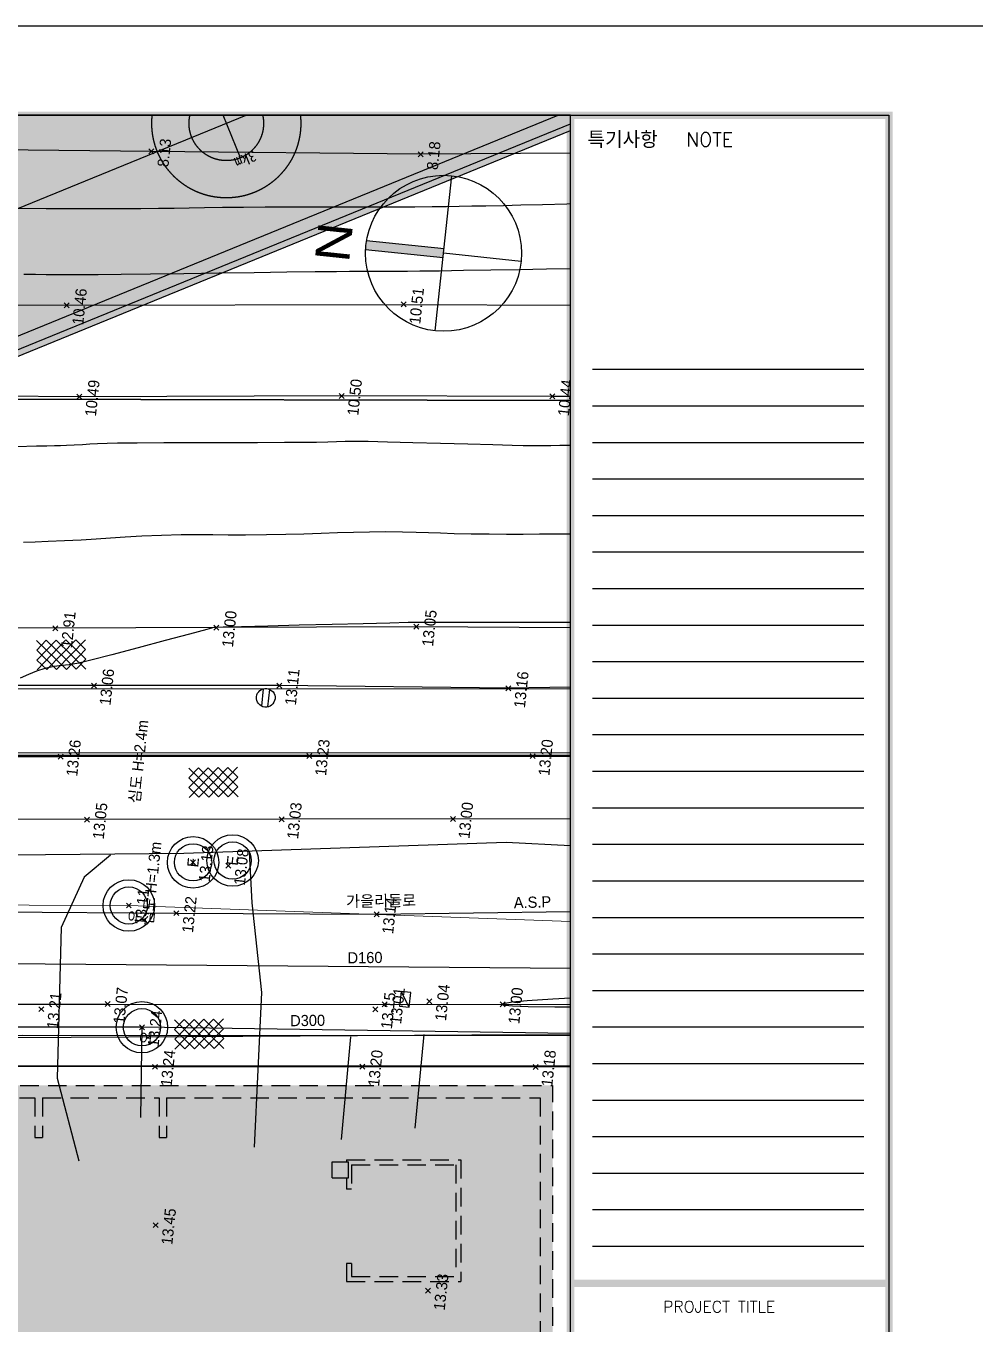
# Model space of a CAD drawing. Header units: millimetres. Extents: x 1073475 to 2890243, y -1340830 to -367733.
# Drawn here: x 1369296 to 1407529, y -420022 to -367733 of the extents above; entities that cross this region are included whole.
import ezdxf
from ezdxf.enums import TextEntityAlignment as Align
from ezdxf.xclip import XClip

# ---------------------------------------------------------------- set-up
doc = ezdxf.new("R2010")
doc.units = ezdxf.units.MM
doc.header["$LTSCALE"] = 50
doc.header["$XCLIPFRAME"] = 2
doc.header["$PDMODE"] = 3
doc.header["$PDSIZE"] = 100
for name, pattern in [('ANYANG3', [3, 2, -1]), ('DASHED', [0.75, 0.5, -0.25]), ('E-DIGLN01', [2, 0.9, -0.2, 0.9]), ('HIDDEN', [9.525, 6.35, -3.175]), ('HIDDEN2', [4.7625, 3.175, -1.5875]), ('PHANTOM', [63.5, 31.75, -6.35, 6.35, -6.35, 6.35, -6.35])]:
    doc.linetypes.add(name, pattern=pattern)
for name, color, linetype in [('1-우수관로', 140, '우수'), ('11', 11, 'Continuous'), ('4', 4, 'Continuous'), ('CONT-MJR', 42, 'Continuous'), ('CONT-MNR', 84, 'Continuous'), ('CS-CONC-MAJR', 4, 'Continuous'), ('CS-EXCV', 3, 'E-DIGLN01'), ('SITE', 7, 'PHANTOM'), ('TEX', 3, 'Continuous'), ('TEXT', 3, 'Continuous'), ('TEXT1', 7, 'Continuous'), ('건축', 233, 'HIDDEN'), ('구조물', 7, 'Continuous'), ('도로', 1, 'Continuous'), ('보도', 7, 'Continuous'), ('보도블럭', 7, 'Continuous'), ('보안등', 7, 'Continuous'), ('상수도맨홀', 1, 'Continuous'), ('시점변경-종점-구__km측점심볼', 7, 'Continuous'), ('시점변경-종점-구__보조측점심볼', 7, 'Continuous'), ('시점변경-종점-구__선형', 7, 'Continuous'), ('시점변경-종점-구__주측점심볼', 7, 'Continuous'), ('시점변경-종점-구__측점문자', 7, 'Continuous'), ('연속지적도', 32, 'Continuous'), ('오수맨홀', 1, 'Continuous'), ('우수맨홀', 1, 'Continuous'), ('우수받이', 5, 'Continuous'), ('중앙선', 2, 'Continuous'), ('지하지장물_가스관로', 2, 'Continuous'), ('지하지장물_상수관로', 5, 'HIDDEN2'), ('지하지장물_전기관로', 1, 'HIDDEN2'), ('지하지장물_통신관로', 7, 'HIDDEN2'), ('지하지장물_하수관거(오수)', 30, 'HIDDEN2'), ('측량점_높이', 8, 'Continuous'), ('측량점_심볼', 7, 'Continuous'), ('포장상태', 7, 'Continuous'), ('한전맨홀', 1, 'Continuous'), ('화단경계', 3, 'Continuous')]:
    doc.layers.add(name, color=color, linetype=linetype)
doc.layers.add('defpoint', color=193, linetype='Continuous', plot=False)
doc.styles.add('Han_Romanstyle', font='')
doc.styles.add('LT', font='')
doc.styles.add('RXHD', font='', dxfattribs={"width": 1.2})
doc.styles.add('RXHG', font='arial.ttf')
doc.styles.add('RXHS', font='SIMPLEX.SHX', dxfattribs={"bigfont": 'WHGTXT.SHX'})
doc.styles.get("Standard").update_dxf_attribs({"font": ''})
doc.styles.add('굴림체', font='')
doc.styles.add('유형1', font='')
doc.styles.get('Han_Romanstyle').set_extended_font_data('GulimChe')
doc.styles.get('LT').set_extended_font_data('GulimChe')
doc.styles.get('RXHD').set_extended_font_data('Gulim')
doc.styles.get('Standard').set_extended_font_data('Dotum')
doc.styles.get('굴림체').set_extended_font_data('Dotum')
doc.styles.get('유형1').set_extended_font_data('Gulim')
doc.linetypes.add('CFZ008', pattern='A,0.9,-0.2,[106,KHCLINE.shx,S=0.00606,R=180,X=0,Y=0],0.9', length=2)
doc.linetypes.add('GAS_LINE', pattern='A,0.5,-0.2,["GAS",Standard,S=0.1,R=0,X=-0.1,Y=-0.05],-0.25', length=0.95)
doc.linetypes.add('KT_LINE', pattern='A,12.7,-5.08,["KT",Standard,S=2.54,R=0,X=-2.54,Y=-1.27],-6.35', length=24.13)
doc.linetypes.add('POWER_LINE', pattern='A,12.7,-5.08,["POWER",Standard,S=2.54,R=0,X=-2.54,Y=-1.27],-6.35', length=24.13)
doc.linetypes.add('SEWER_LINE', pattern='A,12.7,-5.08,["SEWER",Standard,S=2.54,R=0,X=-2.54,Y=-1.27],-6.35', length=24.13)
doc.linetypes.add('WATER_LINE', pattern='A,12.7,-5.08,["WATER",Standard,S=2.54,R=0,X=-2.54,Y=-1.27],-6.35', length=24.13)
doc.linetypes.add('우수', pattern='A,0.5,-0.05,["우수",LT,S=0.1,R=0,X=0,Y=-0.05],-0.4', length=0.95)
doc.dimstyles.new('ISO-25', dxfattribs={"dimtxt": 2.5, "dimasz": 1, "dimexe": 3, "dimexo": 0.625, "dimtad": 1, "dimtxsty": '유형1', "dimblk": 'DIMDOT', "dimcen": 1, "dimclrd": 4, "dimclre": 4, "dimclrt": 6, "dimadec": 0, "dimazin": 0, "dimtfac": 1, "dimtmove": 0, "dimatfit": 3, "dimldrblk": 'DIMDOT', "dimfxl": 1, "dimarcsym": 0})

# ---------------------------------------------------------------- blocks, each defined once
blk = doc.blocks.new('DIMDOT')
at = {"color": 0}
blk.add_line((-2, 0), (2, 0), dxfattribs=at)
for radius in [0.5, 0.25]:
    blk.add_circle((0, 0), radius, dxfattribs=at)
blk = doc.blocks.new('dbox')
at = {"layer": '11'}
for p, q in [((4288, 57600), (81088, 57600)), ((81088, 57600), (81088, 1800))]:
    blk.add_line(p, q, dxfattribs=at)
at = {"layer": '11', "const_width": 150}
blk.add_lwpolyline([(81088, 1800), (4288, 1800), (4288, 57600), (81088, 57600)], close=True, dxfattribs=at)
for points in [[(74675, 57600), (74675, 1800)], [(81088, 34076), (74675, 34076)]]:
    blk.add_lwpolyline(points, dxfattribs=at)
at = {"layer": '4'}
for p, q in [((80586, 52479), (75119, 52479)), ((80586, 51743), (75119, 51743)), ((80586, 51007), (75119, 51007)), ((80586, 50271), (75119, 50271)), ((80586, 49536), (75119, 49536)), ((80586, 48800), (75119, 48800)), ((80586, 48064), (75119, 48064)), ((80586, 47328), (75119, 47328)), ((80586, 46592), (75119, 46592)), ((80586, 45856), (75119, 45856)), ((80586, 45120), (75119, 45120)), ((80586, 44384), (75119, 44384)), ((80586, 43648), (75119, 43648)), ((80586, 42912), (75119, 42912)), ((80586, 42176), (75119, 42176)), ((80586, 41440), (75119, 41440)), ((80586, 40704), (75119, 40704)), ((80586, 39968), (75119, 39968)), ((80586, 39232), (75119, 39232)), ((80586, 38497), (75119, 38497)), ((80586, 37761), (75119, 37761)), ((80586, 37025), (75119, 37025)), ((80586, 36289), (75119, 36289)), ((80586, 35553), (75119, 35553)), ((80586, 34817), (75119, 34817))]:
    blk.add_line(p, q, dxfattribs=at)
at = {"layer": 'TEXT', "color": 7}
blk.add_line((0, 59400), (84100, 59400), dxfattribs=at)
at = {"layer": 'TEX', "color": 6, "linetype": 'Continuous', "style": 'RXHG', "width": 1}
for tag, p in [('일자', (76628, 15972)), ('축척', (76628, 13925)), ('설계번호', (76684, 12170))]:
    blk.add_attdef(tag, p, '', height=300, dxfattribs=at)
at = {"layer": 'TEX', "color": 7, "linetype": 'Continuous', "style": 'RXHG', "width": 1}
blk.add_attdef('파일명', (81840, 4453), '', height=300, rotation=90, dxfattribs=at)
at = {"layer": 'TEX', "linetype": 'Continuous', "style": 'RXHG', "width": 1}
for tag, p in [('도면명-1', (77799, 3389)), ('도면명-2', (77799, 2662))]:
    blk.add_attdef(tag, text='', height=400, dxfattribs=at).set_placement(p, align=Align.CENTER)
at = {"layer": 'TEXT1', "style": 'RXHS', "width": 1}
for s, height, p in [('특기사항', 334.3, (75018, 56940)), ('NOTE', 278.6, (77005, 56974)), ('PROJECT TITLE', 231.29, (76539, 33488))]:
    blk.add_text(s, height=height, dxfattribs=at).set_placement(p)
blk = doc.blocks.new('A$599346786921')
at = {"layer": '구조물', "ltscale": 0.2}
h = blk.add_hatch(color=254, dxfattribs=at)
h.dxf.hatch_style = 1
h.set_gradient(color1=(214, 214, 214), color2=(214, 214, 214))
h.paths.add_polyline_path([(189880, 4043), (128969, 153101), (129119, 153162), (47790, 352186), (48127, 352323), (40199, 371724), (39821, 372650), (39443, 373575), (39065, 374501), (38687, 375426), (38309, 376351), (37931, 377276), (37554, 378201), (37177, 379126), (36800, 380051), (36423, 380975), (36047, 381900), (35671, 382825), (35295, 383749), (34920, 384674), (34545, 385599), (34170, 386523), (33796, 387448), (33422, 388373), (33049, 389297), (32676, 390222), (32304, 391147), (31932, 392072), (31561, 392997), (31190, 393922), (30821, 394847), (30451, 395772), (30083, 396697), (29715, 397623), (29347, 398548), (28981, 399474), (28615, 400400), (28250, 401326), (27886, 402252), (27523, 403178), (27160, 404105), (26798, 405031), (26438, 405958), (26078, 406885), (25719, 407812), (25360, 408742), (25003, 409670), (24647, 410598), (24292, 411526), (23938, 412455), (23585, 413383), (23233, 414312), (22883, 415241), (22533, 416171), (22185, 417101), (21838, 418031), (21492, 418961), (21147, 419892), (20804, 420823), (20462, 421754), (20121, 422686), (19782, 423618), (19443, 424550), (19107, 425482), (18771, 426415), (18438, 427349), (18105, 428282), (17774, 429216), (17445, 430151), (17117, 431086), (16791, 432021), (16466, 432956), (16143, 433892), (15821, 434829), (15501, 435766), (15183, 436703), (14866, 437640), (14551, 438579), (14238, 439517), (13927, 440456), (13617, 441395), (13310, 442335), (13004, 443275), (12700, 444216), (12398, 445157), (12097, 446099), (11799, 447041), (11503, 447983), (11339, 448506), (0, 445440), (302, 444474), (605, 443509), (911, 442544), (1218, 441580), (1527, 440617), (1838, 439655), (2151, 438693), (2466, 437732), (2782, 436772), (3100, 435812), (3420, 434854), (3742, 433896), (4065, 432938), (4390, 431982), (4716, 431026), (5044, 430071), (5374, 429116), (5705, 428162), (6037, 427209), (6372, 426257), (6707, 425305), (7044, 424354), (7382, 423404), (7722, 422454), (8063, 421505), (8406, 420556), (8750, 419608), (9095, 418661), (9441, 417714), (9788, 416768), (10137, 415823), (10487, 414878), (10838, 413933), (11190, 412990), (11544, 412047), (11898, 411104), (12253, 410162), (12610, 409221), (12967, 408280), (13326, 407339), (13685, 406399), (14046, 405460), (14407, 404521), (14768, 403585), (15131, 402648), (15495, 401710), (15860, 400773), (16225, 399837), (16592, 398901), (16959, 397965), (17326, 397030), (17695, 396095), (18064, 395161), (18434, 394227), (18804, 393294), (19175, 392360), (19547, 391428), (19919, 390496), (20292, 389564), (20665, 388632), (21038, 387701), (21412, 386770), (21787, 385839), (22162, 384909), (22537, 383979), (22913, 383050), (23289, 382120), (23665, 381191), (24042, 380263), (24419, 379334), (24796, 378406), (25174, 377478), (25551, 376550), (25929, 375623), (26307, 374695), (26685, 373768), (27063, 372842), (27441, 371915), (27820, 370988), (28198, 370062), (28576, 369136), (28955, 368210), (29333, 367284), (37261, 347883), (37598, 348021), (118926, 148997), (119075, 149057), (179985, 0)])
at = {"layer": 'CS-CONC-MAJR'}
for points in [[(46812, 352596), (128141, 153572)], [(47464, 352323), (128793, 153298)], [(37735, 348347), (119063, 149323)], [(38008, 348999), (119337, 149975)]]:
    blk.add_lwpolyline(points, dxfattribs=at)
at = {"layer": 'CS-EXCV', "linetype": 'CFZ008', "ltscale": 5, "flags": 128}
blk.add_lwpolyline([(189880, 4043), (128969, 153101), (129119, 153162), (47790, 352186), (48127, 352323), (40199, 371724), (39821, 372650), (39443, 373575), (39065, 374501), (38687, 375426), (38309, 376351), (37931, 377276), (37554, 378201), (37177, 379126), (36800, 380051), (36423, 380975), (36047, 381900), (35671, 382825), (35295, 383749), (34920, 384674), (34545, 385599), (34170, 386523), (33796, 387448), (33422, 388373), (33049, 389297), (32676, 390222), (32304, 391147), (31932, 392072), (31561, 392997), (31190, 393922), (30821, 394847), (30451, 395772), (30083, 396697), (29715, 397623), (29347, 398548), (28981, 399474), (28615, 400400), (28250, 401326), (27886, 402252), (27523, 403178), (27160, 404105), (26798, 405031), (26438, 405958), (26078, 406885), (25719, 407812), (25360, 408742), (25003, 409670), (24647, 410598), (24292, 411526), (23938, 412455), (23585, 413383), (23233, 414312), (22883, 415241), (22533, 416171), (22185, 417101), (21838, 418031), (21492, 418961), (21147, 419892), (20804, 420823), (20462, 421754), (20121, 422686), (19782, 423618), (19443, 424550), (19107, 425482), (18771, 426415), (18438, 427349), (18105, 428282), (17774, 429216), (17445, 430151), (17117, 431086), (16791, 432021), (16466, 432956), (16143, 433892), (15821, 434829), (15501, 435766), (15183, 436703), (14866, 437640), (14551, 438579), (14238, 439517), (13927, 440456), (13617, 441395), (13310, 442335), (13004, 443275), (12700, 444216), (12398, 445157), (12097, 446099), (11799, 447041), (11503, 447983), (11339, 448506), (0, 445440), (302, 444474), (605, 443509), (911, 442544), (1218, 441580), (1527, 440617), (1838, 439655), (2151, 438693), (2466, 437732), (2782, 436772), (3100, 435812), (3420, 434854), (3742, 433896), (4065, 432938), (4390, 431982), (4716, 431026), (5044, 430071), (5374, 429116), (5705, 428162), (6037, 427209), (6372, 426257), (6707, 425305), (7044, 424354), (7382, 423404), (7722, 422454), (8063, 421505), (8406, 420556), (8750, 419608), (9095, 418661), (9441, 417714), (9788, 416768), (10137, 415823), (10487, 414878), (10838, 413933), (11190, 412990), (11544, 412047), (11898, 411104), (12253, 410162), (12610, 409221), (12967, 408280), (13326, 407339), (13685, 406399), (14046, 405460), (14407, 404521), (14768, 403585), (15131, 402648), (15495, 401710), (15860, 400773), (16225, 399837), (16592, 398901), (16959, 397965), (17326, 397030), (17695, 396095), (18064, 395161), (18434, 394227), (18804, 393294), (19175, 392360), (19547, 391428), (19919, 390496), (20292, 389564), (20665, 388632), (21038, 387701), (21412, 386770), (21787, 385839), (22162, 384909), (22537, 383979), (22913, 383050), (23289, 382120), (23665, 381191), (24042, 380263), (24419, 379334), (24796, 378406), (25174, 377478), (25551, 376550), (25929, 375623), (26307, 374695), (26685, 373768), (27063, 372842), (27441, 371915), (27820, 370988), (28198, 370062), (28576, 369136), (28955, 368210), (29333, 367284), (37261, 347883), (37598, 348021), (118926, 148997), (119075, 149057), (179985, 0)], close=True, dxfattribs=at)
at = {"layer": '시점변경-종점-구__km측점심볼', "color": 1}
blk.add_circle((80143, 258460), 3000, dxfattribs=at)
at = {"layer": '시점변경-종점-구__보조측점심볼', "color": 1}
blk.add_line((78754, 257892), (81531, 259027), dxfattribs=at)
at = {"layer": '시점변경-종점-구__선형', "color": 1}
blk.add_lwpolyline([(34766, 369504), (184932, 2022)], dxfattribs=at)
at = {"layer": '시점변경-종점-구__주측점심볼', "color": 1}
blk.add_circle((80143, 258460), 1500, dxfattribs=at)
at = {"layer": '시점변경-종점-구__측점문자', "color": 1, "style": 'Han_Romanstyle'}
blk.add_text('3km', height=450, rotation=112.2267, dxfattribs=at).set_placement((79068, 257369))
blk = doc.blocks.new('방위')
at = {"color": 0}
for p, q in [((-96, 0), (-96, 1597)), ((96, 1597), (96, 0)), ((-1600, 0), (1600, 0)), ((0, -1600), (0, 0))]:
    blk.add_line(p, q, dxfattribs=at)
blk.add_circle((0, 0), 1600, dxfattribs=at)
for points in [[(-96, 1597), (0, 1600), (-96, 0), (0, 0)], [(96, 1597), (0, 1600), (96, 0), (0, 0)]]:
    blk.add_solid(points, dxfattribs=at)
at = {"style": 'RXHD', "width": 1.2}
blk.add_text('N', height=704, dxfattribs=at).set_placement((-409, 1908))
blk = doc.blocks.new('A$359145324269')
at = {"layer": '건축', "ltscale": 0.2}
h = blk.add_hatch(color=254, dxfattribs=at)
h.dxf.hatch_style = 1
h.paths.add_polyline_path([(59185, 39888), (6585, 39888), (6585, 5788), (20479, 5788), (45879, 2788), (59185, 2788)])
at = {"layer": 'defpoint', "ltscale": 30}
blk.add_lwpolyline([(5806, 40677), (59985, 40677), (59985, 2088), (46697, 2088), (33748, 3618), (21497, 5088), (5806, 5088)], close=True, dxfattribs=at)
at = {"layer": '건축', "color": 4, "linetype": 'DASHED', "ltscale": 30}
for p, q in [((32085, 39388), (38335, 39388)), ((38335, 39388), (38335, 37788)), ((38635, 39388), (43335, 39388)), ((38635, 39388), (38635, 37788)), ((43335, 39388), (43335, 37788)), ((43635, 39388), (58685, 39388)), ((43635, 39388), (43635, 37788)), ((58685, 39388), (58685, 3288)), ((38335, 37788), (38635, 37788)), ((43335, 37788), (43635, 37788)), ((50310, 36813), (50960, 36813)), ((50310, 36163), (50310, 36813)), ((50885, 36888), (55485, 36888)), ((50885, 36888), (50885, 36813)), ((50960, 36163), (50960, 36813)), ((51085, 36688), (55285, 36688)), ((51085, 36688), (51085, 35713)), ((55285, 36688), (55285, 32188)), ((55485, 36888), (55485, 31988)), ((50310, 36163), (50960, 36163)), ((50885, 36163), (50885, 35713)), ((51085, 35713), (50885, 35713)), ((50885, 32713), (50885, 31988)), ((51085, 32713), (50885, 32713)), ((51085, 32713), (51085, 32188)), ((50885, 31988), (55485, 31988)), ((51085, 32188), (55285, 32188))]:
    blk.add_line(p, q, dxfattribs=at)
at = {"layer": '건축', "color": 4, "linetype": 'DASHED', "ltscale": 30, "flags": 128}
blk.add_lwpolyline([(6585, 5788), (6585, 39888), (59185, 39888), (59185, 2788)], dxfattribs=at)
blk = doc.blocks.new('A$405090834614')
at = {"layer": '1-우수관로', "color": 251, "linetype": '우수', "lineweight": 0, "ltscale": 80}
blk.add_lwpolyline([(185502, 13028), (184884, 22596), (180273, 88945), (172057, 168906), (121638, 164312), (118262, 188984)], dxfattribs=at)
at = {"layer": 'CONT-MJR', "color": 251}
for p, q in [((205148, 95358), (205102, 95836)), ((205188, 94935), (205148, 95358)), ((205230, 94513), (205188, 94935)), ((205278, 94035), (205230, 94513)), ((205341, 93448), (205278, 94035)), ((205409, 92857), (205341, 93448)), ((205517, 91933), (205409, 92857)), ((205656, 90761), (205517, 91933)), ((205815, 89428), (205656, 90761)), ((205983, 88017), (205815, 89428)), ((206151, 86615), (205983, 88017)), ((206307, 85307), (206151, 86615)), ((206442, 84179), (206307, 85307)), ((206544, 83316), (206442, 84179)), ((206604, 82803), (206544, 83316)), ((206663, 82265), (206604, 82803)), ((206708, 81837), (206663, 82265)), ((206748, 81446), (206708, 81837)), ((206793, 81019), (206748, 81446)), ((206853, 80481), (206793, 81019)), ((206913, 79976), (206853, 80481)), ((207007, 79200), (206913, 79976)), ((207126, 78230), (207007, 79200)), ((207260, 77142), (207126, 78230)), ((207400, 76012), (207260, 77142)), ((207535, 74918), (207400, 76012)), ((207657, 73936), (207535, 74918))]:
    blk.add_line(p, q, dxfattribs=at)
at = {"layer": 'CONT-MNR', "color": 251}
for p, q in [((207832, 95216), (207715, 96398)), ((198277, 94591), (198176, 95382)), ((207944, 94102), (207832, 95216)), ((194435, 94240), (194373, 94703)), ((189097, 93942), (188914, 94261)), ((194509, 93718), (194435, 94240)), ((198330, 94180), (198277, 94591)), ((198370, 93872), (198330, 94180)), ((189264, 93636), (189097, 93942)), ((189408, 93312), (189264, 93636)), ((194603, 93076), (194509, 93718)), ((198401, 93632), (198370, 93872)), ((198434, 93393), (198401, 93632)), ((208047, 93106), (207944, 94102)), ((189530, 92946), (189408, 93312)), ((194709, 92409), (194603, 93076)), ((198478, 93085), (198434, 93393)), ((198531, 92759), (198478, 93085)), ((208136, 92273), (208047, 93106)), ((189599, 92651), (189530, 92946)), ((189662, 92354), (189599, 92651)), ((198582, 92470), (198531, 92759)), ((189767, 91980), (189662, 92354)), ((194811, 91815), (194709, 92409)), ((198635, 92163), (198582, 92470)), ((198692, 91783), (198635, 92163)), ((208231, 91420), (208136, 92273)), ((189937, 91506), (189767, 91980)), ((194912, 91246), (194811, 91815)), ((198742, 91366), (198692, 91783)), ((190245, 90685), (189937, 91506)), ((195015, 90654), (194912, 91246)), ((198831, 90572), (198742, 91366)), ((208314, 90711), (208231, 91420)), ((190632, 89671), (190245, 90685)), ((195123, 89989), (195015, 90654)), ((198949, 89508), (198831, 90572)), ((208390, 90089), (208314, 90711)), ((195237, 89203), (195123, 89989)), ((208464, 89495), (208390, 90089)), ((191037, 88614), (190632, 89671)), ((199084, 88279), (198949, 89508)), ((208541, 88873), (208464, 89495)), ((195338, 88422), (195237, 89203)), ((191401, 87669), (191037, 88614)), ((195413, 87761), (195338, 88422)), ((208626, 88164), (208541, 88873)), ((199224, 86993), (199084, 88279)), ((208724, 87311), (208626, 88164)), ((191664, 86987), (191401, 87669)), ((195474, 87155), (195413, 87761)), ((191766, 86722), (191664, 86987)), ((195534, 86538), (195474, 87155)), ((199359, 85755), (199224, 86993)), ((208820, 86449), (208724, 87311)), ((191775, 86670), (191766, 86722)), ((191783, 86617), (191775, 86670)), ((191819, 86342), (191783, 86617)), ((191915, 85614), (191819, 86342)), ((195606, 85843), (195534, 86538)), ((208919, 85533), (208820, 86449)), ((195702, 85006), (195606, 85843)), ((199478, 84672), (199359, 85755)), ((192054, 84561), (191915, 85614)), ((209019, 84591), (208919, 85533)), ((195799, 84236), (195702, 85006)), ((192219, 83313), (192054, 84561)), ((195897, 83513), (195799, 84236)), ((199569, 83850), (199478, 84672)), ((209118, 83652), (209019, 84591)), ((199621, 83395), (199569, 83850)), ((192392, 81999), (192219, 83313)), ((195993, 82827), (195897, 83513)), ((199679, 82946), (199621, 83395)), ((209213, 82741), (209118, 83652)), ((196086, 82168), (195993, 82827)), ((199730, 82598), (199679, 82946)), ((209304, 81888), (209213, 82741)), ((196174, 81524), (196086, 82168)), ((199778, 82249), (199730, 82598)), ((199831, 81800), (199778, 82249)), ((192556, 80750), (192392, 81999)), ((199873, 81335), (199831, 81800)), ((209387, 81119), (209304, 81888)), ((196256, 80885), (196174, 81524)), ((199938, 80546), (199873, 81335)), ((209461, 80461), (209387, 81119)), ((192695, 79695), (192556, 80750)), ((196329, 80241), (196256, 80885)), ((200017, 79540), (199938, 80546)), ((196396, 79566), (196329, 80241)), ((209542, 79759), (209461, 80461)), ((192791, 78962), (192695, 79695)), ((196440, 79016), (196396, 79566)), ((200104, 78429), (200017, 79540)), ((209611, 79189), (209542, 79759)), ((192828, 78682), (192791, 78962)), ((196474, 78528), (196440, 79016)), ((209673, 78684), (209611, 79189)), ((192834, 78604), (192828, 78682)), ((192841, 78526), (192834, 78604)), ((192861, 78324), (192841, 78526)), ((196505, 78040), (196474, 78528)), ((209737, 78179), (209673, 78684)), ((192916, 77791), (192861, 78324)), ((196545, 77490), (196505, 78040)), ((200190, 77320), (200104, 78429)), ((209809, 77609), (209737, 78179)), ((192999, 77002), (192916, 77791)), ((196604, 76814), (196545, 77490)), ((209898, 76908), (209809, 77609)), ((193101, 76030), (192999, 77002)), ((200268, 76323), (200190, 77320)), ((209988, 76212), (209898, 76908)), ((196674, 76082), (196604, 76814)), ((193215, 74950), (193101, 76030)), ((196744, 75393), (196674, 76082)), ((200330, 75547), (200268, 76323)), ((210103, 75349), (209988, 76212)), ((196815, 74731), (196744, 75393)), ((200367, 75101), (200330, 75547)), ((210233, 74383), (210103, 75349)), ((193335, 73836), (193215, 74950)), ((200409, 74669), (200367, 75101)), ((196887, 74076), (196815, 74731)), ((200446, 74315), (200409, 74669)), ((200483, 73988), (200446, 74315)), ((210368, 73378), (210233, 74383)), ((193452, 72762), (193335, 73836)), ((196963, 73412), (196887, 74076)), ((200524, 73635), (200483, 73988)), ((177872, 73440), (177889, 73534)), ((177872, 73147), (177872, 73440)), ((177889, 73534), (177903, 73548)), ((177903, 73548), (177920, 73539)), ((177920, 73539), (177961, 73455)), ((177961, 73455), (178037, 73183)), ((197042, 72718), (196963, 73412)), ((200563, 73312), (200524, 73635)), ((200596, 73060), (200563, 73312)), ((177913, 72519), (177872, 73147)), ((178037, 73183), (178161, 72588)), ((193560, 71801), (193452, 72762)), ((178014, 71445), (177913, 72519)), ((178161, 72588), (178342, 71561)), ((178154, 70174), (178014, 71445)), ((178342, 71561), (178537, 70338))]:
    blk.add_line(p, q, dxfattribs=at)
at = {"layer": 'SITE', "color": 251, "linetype": 'ANYANG3', "ltscale": 0.5}
blk.add_line((172968, 96594), (175738, 70504), dxfattribs=at)
at = {"layer": '도로', "color": 251}
for p, q in [((202745, 106887), (204054, 93989)), ((210576, 91248), (209116, 106454)), ((174785, 103061), (176232, 89375)), ((200442, 93090), (199518, 102518)), ((183539, 90982), (182563, 100534)), ((204054, 93989), (205516, 80490)), ((201592, 82584), (200442, 93090)), ((211608, 80446), (210576, 91248)), ((184374, 83195), (183539, 90982)), ((176232, 89375), (176232, 89375)), ((176232, 89375), (177399, 78282)), ((185116, 76333), (184374, 83195)), ((202466, 74146), (201592, 82584)), ((205516, 80490), (206573, 70030)), ((212742, 70367), (211608, 80446)), ((177399, 78282), (177903, 73548)), ((186075, 67147), (185116, 76333)), ((203441, 64194), (202466, 74146)), ((177903, 73548), (178753, 65422))]:
    blk.add_line(p, q, dxfattribs=at)
at = {"layer": '보도', "color": 251}
for p, q in [((185026, 101289), (185948, 92310)), ((188932, 91279), (187993, 100108)), ((191064, 93068), (190551, 98194)), ((173921, 87213), (173279, 93423)), ((191778, 86620), (191064, 93068)), ((185948, 92310), (187023, 82345)), ((189723, 83853), (188932, 91279)), ((174804, 78903), (173921, 87213)), ((173921, 87213), (173921, 87213)), ((192661, 78608), (191778, 86620)), ((190588, 74667), (189723, 83853)), ((187023, 82345), (187971, 73400)), ((175537, 71963), (174804, 78903)), ((193345, 71745), (192661, 78608)), ((191453, 67614), (190588, 74667)), ((187971, 73400), (188613, 67438)), ((176294, 64802), (175537, 71963))]:
    blk.add_line(p, q, dxfattribs=at)
at = {"layer": '보도블럭', "color": 251}
for p, q in [((189324, 93625), (190641, 92594)), ((189371, 93234), (189715, 93673)), ((189419, 92842), (190107, 93721)), ((189467, 92451), (190498, 93768)), ((189715, 93673), (190593, 92985)), ((190107, 93721), (190546, 93377)), ((189371, 93234), (190689, 92203)), ((189515, 92059), (190546, 93377)), ((189419, 92842), (190737, 91811)), ((189562, 91668), (190593, 92985)), ((189954, 91716), (190641, 92594)), ((189467, 92451), (190345, 91763)), ((189515, 92059), (189954, 91716)), ((190345, 91763), (190689, 92203)), ((184857, 86989), (186175, 85958)), ((184905, 86597), (185249, 87036)), ((184953, 86206), (185640, 87084)), ((185000, 85814), (186031, 87132)), ((185249, 87036), (186127, 86349)), ((185640, 87084), (186079, 86740)), ((174716, 86488), (176033, 85456)), ((174763, 86096), (175107, 86535)), ((174811, 85705), (175499, 86583)), ((174859, 85313), (175890, 86631)), ((175107, 86535), (175985, 85848)), ((175499, 86583), (175938, 86239)), ((184905, 86597), (186222, 85566)), ((185048, 85423), (186079, 86740)), ((185096, 85031), (186127, 86349)), ((174763, 86096), (176081, 85065)), ((174907, 84922), (175938, 86239)), ((174954, 84530), (175985, 85848)), ((184953, 86206), (186270, 85175)), ((185000, 85814), (185879, 85127)), ((185487, 85079), (186175, 85958)), ((174811, 85705), (176129, 84674)), ((174859, 85313), (175737, 84626)), ((175346, 84578), (176033, 85456)), ((185048, 85423), (185487, 85079)), ((185879, 85127), (186222, 85566)), ((174907, 84922), (175346, 84578)), ((175737, 84626), (176081, 85065))]:
    blk.add_line(p, q, dxfattribs=at)
at = {"layer": '보안등', "color": 251}
for p, q in [((188821, 84466), (189528, 84466)), ((188821, 84216), (189528, 84216))]:
    blk.add_line(p, q, dxfattribs=at)
blk.add_ellipse((189174, 84341), major_axis=(-265, 265), ratio=1, start_param=3.926991, end_param=10.210176, dxfattribs=at)
at = {"layer": '연속지적도', "color": 251}
for p, q in [((188497, 68694), (179669, 151974)), ((195078, 143943), (209727, 2404)), ((209727, 2404), (195078, 143943))]:
    blk.add_line(p, q, dxfattribs=at)
at = {"layer": '오수맨홀', "color": 251}
for radius in [1036, 750]:
    blk.add_circle((175452, 87903), radius, dxfattribs=at)
at = {"layer": '우수맨홀', "color": 251}
for radius in [1036, 750]:
    blk.add_circle((180273, 88945), radius, dxfattribs=at)
at = {"layer": '우수받이', "color": 251}
blk.add_lwpolyline([(177387, 77677), (177387, 77277), (177987, 77277), (177987, 77677)], close=True, dxfattribs=at)
blk.add_lwpolyline([(177387, 77277), (177987, 77677)], dxfattribs=at)
at = {"layer": '중앙선', "color": 251}
for p, q in [((178214, 106751), (180168, 87009)), ((180168, 87009), (180975, 78985)), ((180975, 78985), (182337, 67615))]:
    blk.add_line(p, q, dxfattribs=at)
at = {"layer": '지하지장물_가스관로', "color": 251, "linetype": 'GAS_LINE', "ltscale": 3}
blk.add_lwpolyline([(172043, 129154), (173937, 129308), (182760, 39013), (182551, 11068)], dxfattribs=at)
at = {"layer": '지하지장물_상수관로', "color": 251, "linetype": 'WATER_LINE', "ltscale": 3}
for points in [[(165003, 177754), (176543, 74656), (179909, 44130), (180541, 14655)], [(176356, 76582), (172573, 76545)]]:
    blk.add_lwpolyline(points, dxfattribs=at)
at = {"layer": '지하지장물_전기관로', "color": 251, "linetype": 'POWER_LINE', "ltscale": 3}
for points in [[(186670, 16637), (186590, 33534), (184398, 74092), (182595, 86963), (177310, 132594), (173297, 174213)], [(182216, 89895), (181219, 90859), (179097, 91566), (173051, 91084), (169836, 89863)], [(171122, 82888), (177360, 83242), (180898, 84013), (182924, 84335)]]:
    blk.add_lwpolyline(points, dxfattribs=at)
at = {"layer": '지하지장물_통신관로', "color": 251, "linetype": 'KT_LINE', "ltscale": 3}
for points in [[(179973, 22140), (178340, 57330), (174617, 92638), (167709, 153756), (166514, 164057), (162819, 177078), (146292, 175121), (136183, 173575), (130490, 179990), (129558, 186301)], [(171801, 79430), (175957, 79499)]]:
    blk.add_lwpolyline(points, dxfattribs=at)
at = {"layer": '측량점_심볼', "color": 251}
for p in [(204054, 93989), (200442, 93090), (191064, 93068), (185948, 92310), (175748, 92015), (188932, 91279), (210576, 91248), (183539, 90982), (176232, 89375), (180273, 88945), (175452, 87903), (173921, 87213), (180168, 87009), (167582, 86512), (182274, 86555), (191778, 86620), (182293, 85129), (189723, 83853), (184374, 83195), (187023, 82345), (201592, 82584), (205516, 80490), (211608, 80446), (180975, 78985), (174804, 78903), (177162, 78632), (192661, 78608), (177399, 78282), (177716, 76498), (185116, 76333), (166118, 75320), (190588, 74667), (202466, 74146), (177903, 73548), (187971, 73400), (175537, 71963)]:
    blk.add_point(p, dxfattribs=at)
at = {"layer": '한전맨홀', "color": 251}
for centre, radius in [((182274, 86555), 1036), ((182274, 86555), 750), ((182515, 84979), 1036), ((182515, 84979), 750)]:
    blk.add_circle(centre, radius, dxfattribs=at)
at = {"layer": '화단경계', "color": 251}
for p, q in [((184755, 105082), (188730, 67509)), ((191311, 67731), (188435, 94548))]:
    blk.add_line(p, q, dxfattribs=at)
at = {"layer": 'TEXT', "color": 251, "style": '굴림체'}
for s, p in [('심도 H=2.4m', (187763, 88945)), ('심도 H=1.3m', (182942, 87903))]:
    blk.add_text(s, height=450, dxfattribs=at).set_placement(p, align=Align.RIGHT)
blk.add_text('가을리들로', height=450, rotation=276.7572, dxfattribs=at).set_placement((181476, 77431), align=Align.RIGHT)
at = {"layer": '상수도맨홀', "color": 251, "style": '굴림체'}
for p in [(182274, 86555), (182515, 84979)]:
    blk.add_text('E', height=450, dxfattribs=at).set_placement(p, align=Align.MIDDLE)
at = {"layer": '오수맨홀', "color": 251, "style": '굴림체'}
blk.add_text('오', height=450, dxfattribs=at).set_placement((174764, 87473))
at = {"layer": '우수맨홀', "color": 251, "style": '굴림체'}
blk.add_text('우', height=450, dxfattribs=at).set_placement((179585, 88430))
at = {"layer": '지하지장물_가스관로', "color": 251, "linetype": 'GAS_LINE', "ltscale": 5, "style": '굴림체'}
blk.add_text('D160', height=450, rotation=276.7572, dxfattribs=at).set_placement((179048, 78537), align=Align.RIGHT)
at = {"layer": '지하지장물_하수관거(오수)', "color": 251, "linetype": 'SEWER_LINE', "ltscale": 3, "style": '굴림체'}
blk.add_text('D300', height=450, rotation=276.7572, dxfattribs=at).set_placement((176286, 80570), align=Align.RIGHT)
at = {"layer": '측량점_높이', "color": 251, "style": '굴림체'}
for s, p in [('10.46', (204054, 93689)), ('12.91', (191064, 92768)), ('10.49', (200442, 92790)), ('13.21', (175748, 91715)), ('13.26', (185948, 92010)), ('13.06', (188932, 90979)), ('13.05', (183539, 90682)), ('8.13', (210576, 90948)), ('13.07', (176232, 89075)), ('13.11', (180273, 88645)), ('13.24', (175452, 87603)), ('13.24', (173921, 86913)), ('13.22', (180168, 86709)), ('13.00', (191778, 86320)), ('13.45', (167582, 86212)), ('13.13', (182274, 86255)), ('13.08', (182293, 84829)), ('13.11', (189723, 83553)), ('13.03', (184374, 82895)), ('10.50', (201592, 82284)), ('13.23', (187023, 82045)), ('10.51', (205516, 80190)), ('8.18', (211608, 80146)), ('13.20', (174804, 78603)), ('13.14', (180975, 78685)), ('13.15', (177162, 78332)), ('13.01', (177399, 77982)), ('13.05', (192661, 78308)), ('13.04', (177716, 76198)), ('13.00', (185116, 76033)), ('13.33', (166118, 75020)), ('13.16', (190588, 74367)), ('10.44', (202466, 73846)), ('13.00', (177903, 73248)), ('13.20', (187971, 73100)), ('13.18', (175537, 71663))]:
    blk.add_text(s, height=450, dxfattribs=at).set_placement(p, align=Align.TOP_CENTER)
at = {"layer": '포장상태', "color": 251, "style": '굴림체'}
blk.add_text('A.S.P', height=450, rotation=277.7206, dxfattribs=at).set_placement((181998, 72014), align=Align.RIGHT)
at = {"layer": '지하지장물_하수관거(오수)', "color": 251, "linetype": 'SEWER_LINE', "ltscale": 3}
for points, override in [([(175452, 87903), (170514, 134314)], {"dimtad": 0, "dimclrd": 251}), ([(175452, 87903), (171826, 87583)], {"dimtad": 0, "dimclrd": 251}), ([(179646, 42130), (175452, 87903)], {"dimgap": 0.625, "dimtad": 0, "dimclrd": 251})]:
    blk.add_leader(points, dimstyle='ISO-25', override=override, dxfattribs=at)

msp = doc.modelspace()

# ---------------------------------------------------------------- block references
at = {"xscale": 2, "yscale": 2, "zscale": 2}
msp.add_blockref('dbox', (1241882.7, -486533.1), dxfattribs=at)
ref = msp.add_blockref('A$405090834614', (1442878.4, -591810.2), dxfattribs=dict(rotation=83.9464212542183))
XClip(ref).set_block_clipping_path([(87977.8492422819, 202827.7349661703), (102823.6229538787, 62839.0134570275), (213801.3092563641, 74608.173144479), (198955.5355447673, 214596.8946536218)])
ref = msp.add_blockref('A$599346786921', (1635827.1, -451802.1), dxfattribs=dict(rotation=89.99999999999997))
XClip(ref).set_block_clipping_path([(-31130.9029320666, 244593.7349602489), (80469.0969639979, 385367.4510682649)])
ref = msp.add_blockref('A$359145324269', (1331325, -450301.1))
XClip(ref).set_block_clipping_path([(-80865.347472802, -32631.9654219689), (59908.3686352151, 78968.0344740955)])
at = {"color": 3, "xscale": 1.96375216268481, "yscale": 1.96375216268481, "zscale": 1.96375216268481, "rotation": 83.9464212542178}
msp.add_blockref('방위', (1386117.8, -376891.2), dxfattribs=at)

doc.saveas('drawing.dxf')
